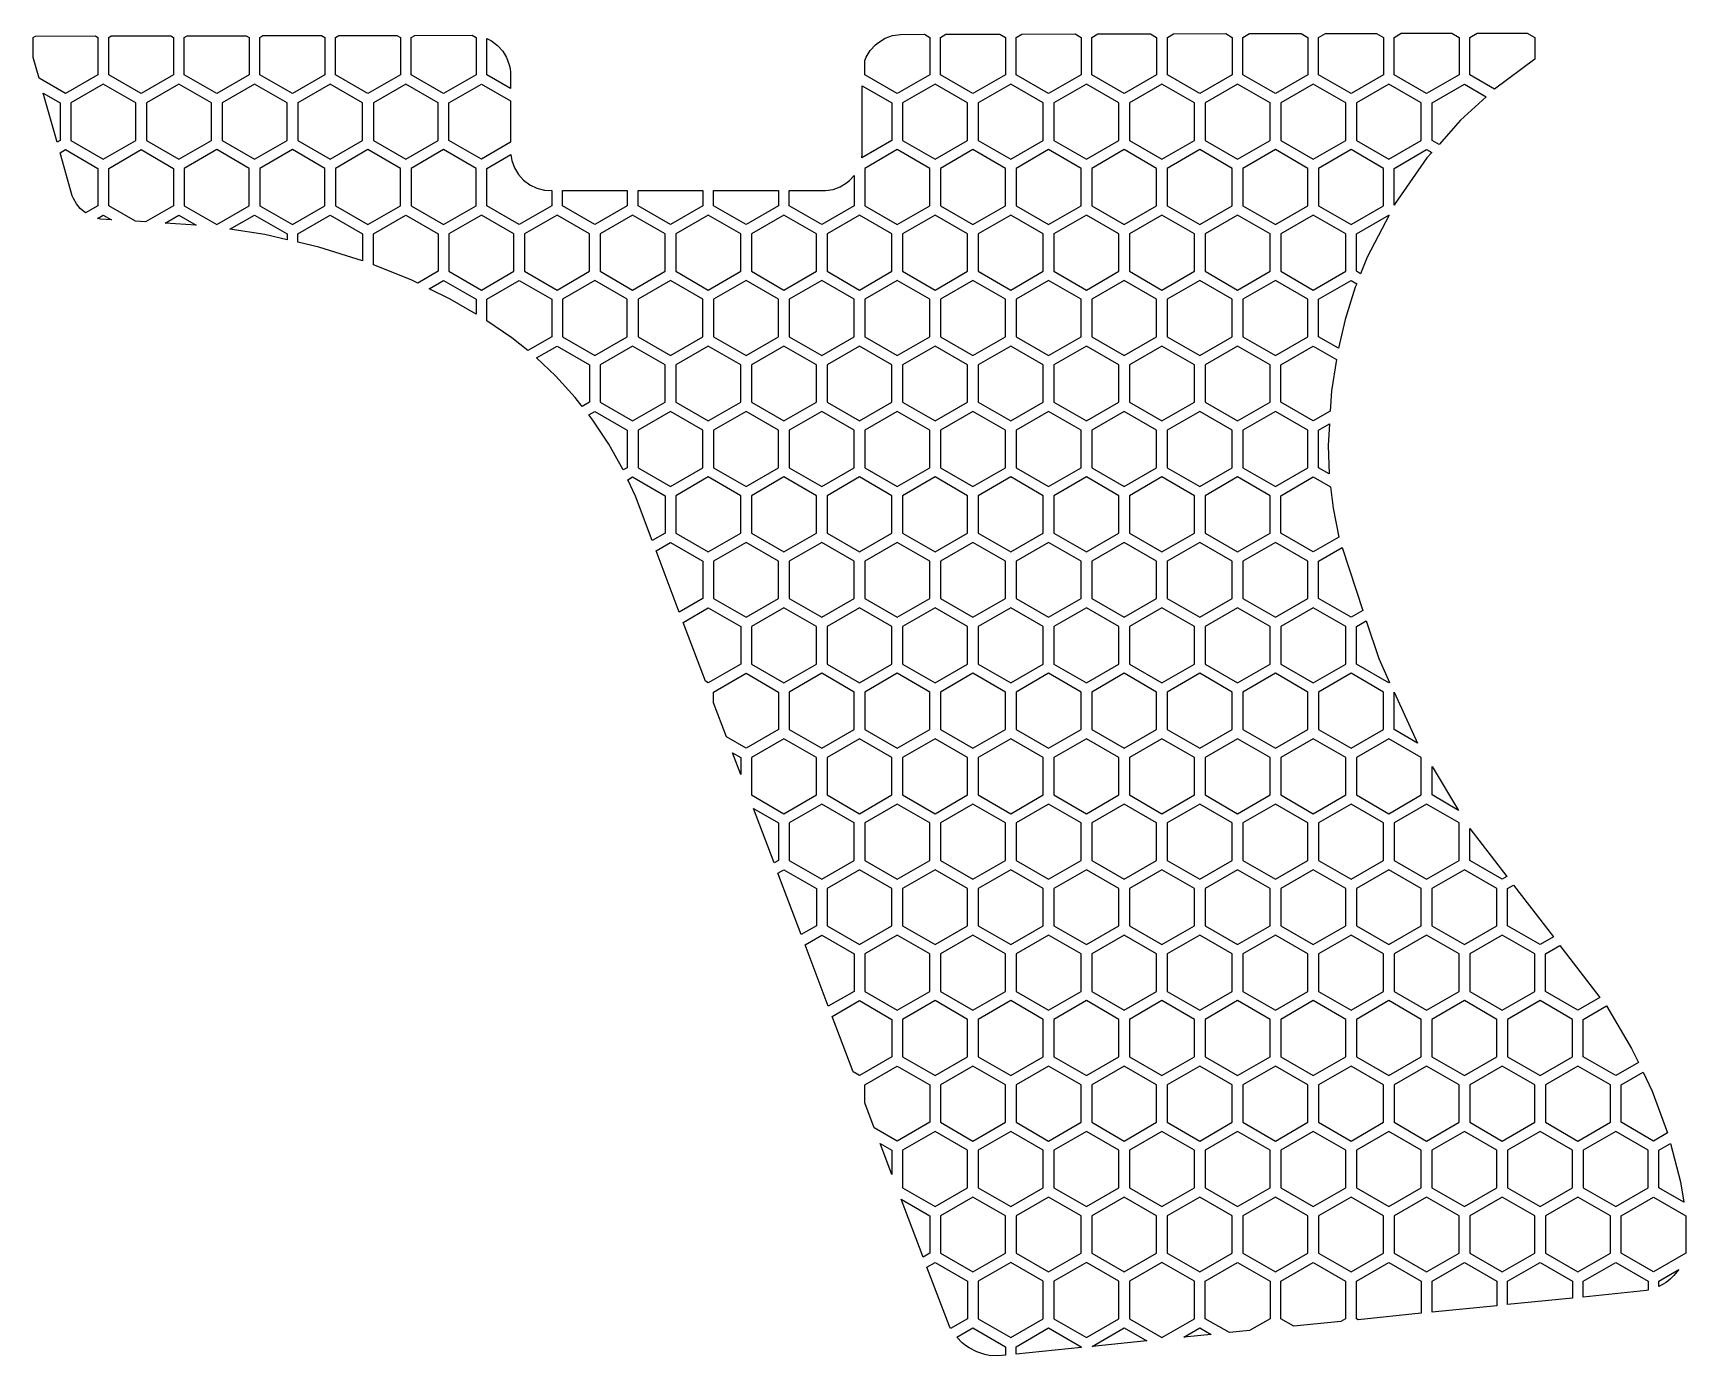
# Model space of a CAD drawing. Header units: millimetres. Extents: x 83.8 to 160.9, y -132.7 to -70.9.
import ezdxf

# ---------------------------------------------------------------- set-up
doc = ezdxf.new("R2010")
doc.units = ezdxf.units.MM

# ---------------------------------------------------------------- blocks, each defined once
blk = doc.blocks.new('HEX')
blk.add_lwpolyline([(1.516, 0.875), (0, 1.75), (-1.516, 0.875), (-1.516, -0.875), (0, -1.75), (1.516, -0.875)], close=True)

msp = doc.modelspace()

# ---------------------------------------------------------------- linework, layer by layer
for points in [[(86.67, -70.99), (86.786, -71.057), (86.786, -72.807), (85.271, -73.682), (84.033, -72.967), (83.755, -71.989), (83.755, -71.057), (83.863, -70.996), (86.67, -70.99)], [(90.189, -70.983), (90.318, -71.057), (90.318, -72.807), (88.802, -73.682), (87.286, -72.807), (87.286, -71.057), (87.406, -70.989), (90.189, -70.983)], [(93.708, -70.976), (93.849, -71.057), (93.849, -72.807), (92.333, -73.682), (90.818, -72.807), (90.818, -71.057), (90.949, -70.982), (93.708, -70.976)], [(97.227, -70.969), (97.38, -71.057), (97.38, -72.807), (95.864, -73.682), (94.349, -72.807), (94.349, -71.057), (94.492, -70.975), (97.227, -70.969)], [(100.747, -70.963), (100.911, -71.057), (100.911, -72.807), (99.395, -73.682), (97.88, -72.807), (97.88, -71.057), (98.035, -70.968), (100.747, -70.963)], [(104.266, -70.956), (104.442, -71.057), (104.442, -72.807), (102.926, -73.682), (101.411, -72.807), (101.411, -71.057), (101.578, -70.961), (104.266, -70.956)], [(122.657, -71.986), (122.847, -71.674), (123.09, -71.405), (123.231, -71.289), (123.542, -71.099), (123.89, -70.972), (124.265, -70.914), (125.376, -70.911), (125.628, -71.057), (125.628, -72.807), (124.113, -73.682), (122.597, -72.807), (122.597, -72.128), (122.657, -71.986)], [(128.894, -70.904), (129.16, -71.057), (129.16, -72.807), (127.644, -73.682), (126.128, -72.807), (126.128, -71.057), (126.385, -70.909), (128.894, -70.904)], [(132.412, -70.897), (132.691, -71.057), (132.691, -72.807), (131.175, -73.682), (129.66, -72.807), (129.66, -71.057), (129.929, -70.902), (132.412, -70.897)], [(135.931, -70.89), (136.222, -71.057), (136.222, -72.807), (134.706, -73.682), (133.191, -72.807), (133.191, -71.057), (133.473, -70.895), (135.931, -70.89)], [(139.449, -70.882), (139.753, -71.057), (139.753, -72.807), (138.237, -73.682), (136.722, -72.807), (136.722, -71.057), (137.016, -70.887), (139.449, -70.882)], [(142.968, -70.875), (143.284, -71.057), (143.284, -72.807), (141.768, -73.682), (140.253, -72.807), (140.253, -71.057), (140.56, -70.88), (142.968, -70.875)], [(146.486, -70.868), (146.815, -71.057), (146.815, -72.807), (145.299, -73.682), (143.784, -72.807), (143.784, -71.057), (144.104, -70.873), (146.486, -70.868)], [(150.005, -70.86), (150.346, -71.057), (150.346, -72.807), (148.831, -73.682), (147.315, -72.807), (147.315, -71.057), (147.648, -70.865), (150.005, -70.86)], [(151.998, -73.472), (150.846, -72.807), (150.846, -71.057), (151.192, -70.858), (153.523, -70.853), (153.877, -71.057), (153.877, -72.08), (151.998, -73.472)], [(104.942, -71.107), (105.163, -71.219), (105.447, -71.431), (105.685, -71.692), (105.869, -71.996), (105.993, -72.334), (106.03, -72.514), (106.049, -72.7), (106.05, -73.447), (104.942, -72.807), (104.942, -71.107)], [(106.053, -75.955), (104.692, -76.74), (103.176, -75.865), (103.176, -74.115), (104.692, -73.24), (106.051, -74.025), (106.053, -75.955)], [(122.469, -76.504), (122.473, -73.313), (123.863, -74.115), (123.863, -75.865), (122.451, -76.681), (122.469, -76.504)], [(150.415, -74.92), (149.408, -76.054), (149.081, -75.865), (149.081, -74.115), (150.596, -73.24), (151.608, -73.825), (150.415, -74.92)], [(84.228, -73.658), (85.021, -74.115), (85.021, -75.865), (84.877, -75.949), (84.228, -73.658)], [(86.208, -79.258), (85.955, -79.043), (85.781, -78.83), (85.642, -78.589), (85.588, -78.459), (85.017, -76.445), (85.271, -76.298), (86.786, -77.173), (86.786, -78.923), (86.208, -79.258)], [(88.542, -79.648), (87.286, -78.923), (87.286, -77.173), (88.802, -76.298), (90.318, -77.173), (90.318, -78.923), (89.013, -79.677), (88.542, -79.648)], [(148.845, -76.688), (147.357, -78.817), (147.315, -78.898), (147.315, -77.173), (148.831, -76.298), (149.069, -76.436), (148.845, -76.688)], [(106.062, -76.527), (106.11, -76.814), (106.236, -77.157), (106.422, -77.465), (106.663, -77.73), (106.951, -77.944), (107.277, -78.101), (107.634, -78.193), (107.973, -78.212), (107.973, -78.923), (106.457, -79.798), (104.942, -78.923), (104.942, -77.173), (106.062, -76.527)], [(120.76, -78.212), (121.118, -78.158), (121.449, -78.037), (121.746, -77.856), (121.88, -77.746), (122.097, -77.508), (122.097, -78.923), (120.582, -79.798), (119.066, -78.923), (119.066, -78.212), (120.76, -78.212)], [(111.504, -78.212), (111.504, -78.923), (109.989, -79.798), (108.473, -78.923), (108.473, -78.212), (111.504, -78.212)], [(115.035, -78.212), (115.035, -78.923), (113.52, -79.798), (112.004, -78.923), (112.004, -78.212), (115.035, -78.212)], [(118.566, -78.212), (118.566, -78.923), (117.051, -79.798), (115.535, -78.923), (115.535, -78.212), (118.566, -78.212)], [(86.912, -79.549), (86.76, -79.516), (87.036, -79.357), (87.424, -79.58), (86.912, -79.549)], [(89.918, -79.732), (90.568, -79.357), (91.37, -79.82), (89.918, -79.732)], [(94.579, -80.271), (92.948, -80.021), (94.099, -79.357), (95.614, -80.232), (95.614, -80.511), (94.579, -80.271)], [(97.093, -80.855), (96.114, -80.628), (96.114, -80.232), (97.63, -79.357), (99.145, -80.232), (99.145, -81.5), (97.093, -80.855)], [(101.41, -82.388), (99.645, -81.681), (99.645, -80.232), (101.161, -79.357), (102.676, -80.232), (102.676, -81.982), (101.715, -82.537), (101.41, -82.388)], [(146.051, -81.327), (145.748, -82.096), (145.549, -81.982), (145.549, -80.232), (147.065, -79.357), (147.074, -79.362), (146.051, -81.327)], [(103.23, -83.28), (102.255, -82.802), (102.926, -82.415), (104.442, -83.29), (104.442, -83.987), (103.23, -83.28)], [(106.115, -85.09), (104.942, -84.29), (104.942, -83.29), (106.457, -82.415), (107.973, -83.29), (107.973, -85.04), (106.854, -85.685), (106.115, -85.09)], [(145.498, -82.73), (145.028, -84.235), (144.716, -85.577), (143.784, -85.04), (143.784, -83.29), (145.299, -82.415), (145.563, -82.566), (145.498, -82.73)], [(109.068, -87.872), (108.159, -86.872), (107.263, -86.027), (108.223, -85.473), (109.739, -86.348), (109.739, -88.098), (109.397, -88.295), (109.068, -87.872)], [(144.387, -87.56), (144.327, -88.515), (143.534, -88.973), (142.018, -88.098), (142.018, -86.348), (143.534, -85.473), (144.614, -86.096), (144.387, -87.56)], [(111.316, -91.264), (110.646, -90.065), (109.898, -88.938), (109.707, -88.693), (109.989, -88.531), (111.504, -89.406), (111.504, -91.156), (111.316, -91.264)], [(144.226, -90.121), (144.278, -91.441), (143.784, -91.156), (143.784, -89.406), (144.289, -89.114), (144.226, -90.121)], [(111.882, -92.481), (111.528, -91.719), (111.754, -91.589), (113.27, -92.464), (113.27, -94.214), (112.668, -94.561), (111.882, -92.481)], [(144.459, -93.048), (144.73, -94.398), (143.534, -95.089), (142.018, -94.214), (142.018, -92.464), (143.534, -91.589), (144.34, -92.054), (144.459, -93.048)], [(112.847, -95.035), (113.52, -94.647), (115.035, -95.522), (115.035, -97.272), (113.933, -97.908), (112.847, -95.035)], [(145.851, -97.828), (145.299, -98.147), (143.784, -97.272), (143.784, -95.522), (144.88, -94.889), (145.851, -97.828)], [(114.112, -98.382), (115.285, -97.705), (116.801, -98.58), (116.801, -100.33), (115.285, -101.205), (115.149, -101.126), (114.112, -98.382)], [(146.592, -100.072), (147.101, -101.184), (147.065, -101.205), (145.549, -100.33), (145.549, -98.58), (146.011, -98.313), (146.592, -100.072)], [(115.535, -102.147), (115.535, -101.638), (117.051, -100.763), (118.566, -101.638), (118.566, -103.388), (117.051, -104.263), (116.135, -103.734), (115.535, -102.147)], [(147.315, -101.649), (148.408, -104.019), (147.315, -103.388), (147.315, -101.649)], [(116.414, -104.472), (116.801, -104.696), (116.801, -105.495), (116.414, -104.472)], [(150.326, -107.165), (149.081, -106.446), (149.081, -105.122), (150.326, -107.165)], [(117.4, -107.08), (118.566, -107.754), (118.566, -109.504), (118.361, -109.622), (117.4, -107.08)], [(152.576, -110.255), (152.362, -110.379), (150.846, -109.504), (150.846, -108.005), (152.576, -110.255)], [(118.54, -110.096), (118.816, -109.937), (120.332, -110.812), (120.332, -112.562), (119.626, -112.969), (118.54, -110.096)], [(154.748, -113.078), (154.127, -113.437), (152.612, -112.562), (152.612, -110.812), (152.884, -110.654), (154.748, -113.078)], [(119.805, -113.443), (120.582, -112.995), (122.097, -113.87), (122.097, -115.62), (120.891, -116.316), (119.805, -113.443)], [(156.92, -115.901), (155.893, -116.495), (154.377, -115.62), (154.377, -113.87), (155.056, -113.478), (156.92, -115.901)], [(121.07, -116.79), (122.347, -116.053), (123.863, -116.928), (123.863, -118.678), (122.347, -119.553), (122.048, -119.38), (121.07, -116.79)], [(158.4, -118.284), (158.716, -118.942), (157.658, -119.553), (156.143, -118.678), (156.143, -116.928), (157.227, -116.302), (158.4, -118.284)], [(122.597, -120.832), (122.597, -119.986), (124.113, -119.111), (125.628, -119.986), (125.628, -121.736), (124.113, -122.611), (123.034, -121.988), (122.597, -120.832)], [(159.361, -120.282), (160.077, -122.234), (159.424, -122.611), (157.908, -121.736), (157.908, -119.986), (158.934, -119.394), (159.361, -120.282)], [(123.313, -122.726), (123.863, -123.044), (123.863, -124.181), (123.313, -122.726)], [(160.68, -124.521), (160.833, -125.463), (159.674, -124.794), (159.674, -123.044), (160.217, -122.73), (160.68, -124.521)], [(124.299, -125.334), (125.628, -126.102), (125.628, -127.852), (125.318, -128.031), (124.299, -125.334)], [(160.937, -126.1), (160.939, -127.852), (159.424, -128.727), (157.908, -127.852), (157.908, -126.102), (159.424, -125.227), (160.937, -126.1)], [(126.529, -131.234), (125.497, -128.505), (125.878, -128.285), (127.394, -129.16), (127.394, -130.91), (126.6, -131.368), (126.529, -131.234)], [(139.618, -131.562), (138.487, -130.91), (138.487, -129.16), (140.003, -128.285), (141.518, -129.16), (141.518, -130.91), (140.551, -131.468), (139.618, -131.562)], [(142.624, -131.26), (142.018, -130.91), (142.018, -129.16), (143.534, -128.285), (145.049, -129.16), (145.049, -130.91), (144.828, -131.038), (142.624, -131.26)], [(145.631, -130.957), (145.549, -130.91), (145.549, -129.16), (147.065, -128.285), (148.581, -129.16), (148.581, -130.66), (145.631, -130.957)], [(149.081, -130.609), (149.081, -129.16), (150.596, -128.285), (152.112, -129.16), (152.112, -130.304), (149.081, -130.609)], [(152.612, -130.253), (152.612, -129.16), (154.127, -128.285), (155.643, -129.16), (155.643, -129.948), (152.612, -130.253)], [(159.104, -129.599), (156.143, -129.898), (156.143, -129.16), (157.658, -128.285), (159.174, -129.16), (159.174, -129.581), (159.104, -129.599)], [(160.608, -128.62), (160.377, -128.9), (160.201, -129.065), (160.009, -129.213), (159.674, -129.404), (159.674, -129.16), (160.608, -128.62)], [(128.814, -132.651), (128.403, -132.623), (128.204, -132.585), (127.82, -132.461), (127.464, -132.278), (127.298, -132.166), (127.141, -132.04), (126.886, -131.781), (127.644, -131.343), (129.16, -132.218), (129.16, -132.616), (128.814, -132.651)], [(129.66, -132.566), (129.66, -132.218), (131.175, -131.343), (132.691, -132.218), (132.691, -132.26), (129.66, -132.566)], [(133.207, -132.208), (134.706, -131.343), (135.76, -131.951), (133.207, -132.208)], [(137.485, -131.777), (138.237, -131.343), (138.766, -131.648), (137.485, -131.777)]]:
    msp.add_lwpolyline(points, close=True)

# ---------------------------------------------------------------- block references
for p in [(87.036, -74.99), (90.568, -74.99), (94.099, -74.99), (97.63, -74.99), (101.161, -74.99), (125.878, -74.99), (129.41, -74.99), (132.941, -74.99), (136.472, -74.99), (140.003, -74.99), (143.534, -74.99), (147.065, -74.99), (92.333, -78.048), (95.864, -78.048), (99.395, -78.048), (102.926, -78.048), (124.113, -78.048), (127.644, -78.048), (131.175, -78.048), (134.706, -78.048), (138.237, -78.048), (141.768, -78.048), (145.299, -78.048), (104.692, -81.107), (108.223, -81.107), (111.754, -81.107), (115.285, -81.107), (118.816, -81.107), (122.347, -81.107), (125.878, -81.107), (129.41, -81.107), (132.941, -81.107), (136.472, -81.107), (140.003, -81.107), (143.534, -81.107), (109.989, -84.165), (113.52, -84.165), (117.051, -84.165), (120.582, -84.165), (124.113, -84.165), (127.644, -84.165), (131.175, -84.165), (134.706, -84.165), (138.237, -84.165), (141.768, -84.165), (111.754, -87.223), (115.285, -87.223), (118.816, -87.223), (122.347, -87.223), (125.878, -87.223), (129.41, -87.223), (132.941, -87.223), (136.472, -87.223), (140.003, -87.223), (113.52, -90.281), (117.051, -90.281), (120.582, -90.281), (124.113, -90.281), (127.644, -90.281), (131.175, -90.281), (134.706, -90.281), (138.237, -90.281), (141.768, -90.281), (115.285, -93.339), (118.816, -93.339), (122.347, -93.339), (125.878, -93.339), (129.41, -93.339), (132.941, -93.339), (136.472, -93.339), (140.003, -93.339), (117.051, -96.397), (120.582, -96.397), (124.113, -96.397), (127.644, -96.397), (131.175, -96.397), (134.706, -96.397), (138.237, -96.397), (141.768, -96.397), (118.816, -99.455), (122.347, -99.455), (125.878, -99.455), (129.41, -99.455), (132.941, -99.455), (136.472, -99.455), (140.003, -99.455), (143.534, -99.455), (120.582, -102.513), (124.113, -102.513), (127.644, -102.513), (131.175, -102.513), (134.706, -102.513), (138.237, -102.513), (141.768, -102.513), (145.299, -102.513), (118.816, -105.571), (122.347, -105.571), (125.878, -105.571), (129.41, -105.571), (132.941, -105.571), (136.472, -105.571), (140.003, -105.571), (143.534, -105.571), (147.065, -105.571), (120.582, -108.629), (124.113, -108.629), (127.644, -108.629), (131.175, -108.629), (134.706, -108.629), (138.237, -108.629), (141.768, -108.629), (145.299, -108.629), (148.831, -108.629), (122.347, -111.687), (125.878, -111.687), (129.41, -111.687), (132.941, -111.687), (136.472, -111.687), (140.003, -111.687), (143.534, -111.687), (147.065, -111.687), (150.596, -111.687), (124.113, -114.745), (127.644, -114.745), (131.175, -114.745), (134.706, -114.745), (138.237, -114.745), (141.768, -114.745), (145.299, -114.745), (148.831, -114.745), (152.362, -114.745), (125.878, -117.803), (129.41, -117.803), (132.941, -117.803), (136.472, -117.803), (140.003, -117.803), (143.534, -117.803), (147.065, -117.803), (150.596, -117.803), (154.127, -117.803), (127.644, -120.861), (131.175, -120.861), (134.706, -120.861), (138.237, -120.861), (141.768, -120.861), (145.299, -120.861), (148.831, -120.861), (152.362, -120.861), (155.893, -120.861), (125.878, -123.919), (129.41, -123.919), (132.941, -123.919), (136.472, -123.919), (140.003, -123.919), (143.534, -123.919), (147.065, -123.919), (150.596, -123.919), (154.127, -123.919), (157.658, -123.919), (127.644, -126.977), (131.175, -126.977), (134.706, -126.977), (138.237, -126.977), (141.768, -126.977), (145.299, -126.977), (148.831, -126.977), (152.362, -126.977), (155.893, -126.977), (129.41, -130.035), (132.941, -130.035), (136.472, -130.035)]:
    msp.add_blockref('HEX', p)

doc.saveas('drawing.dxf')
